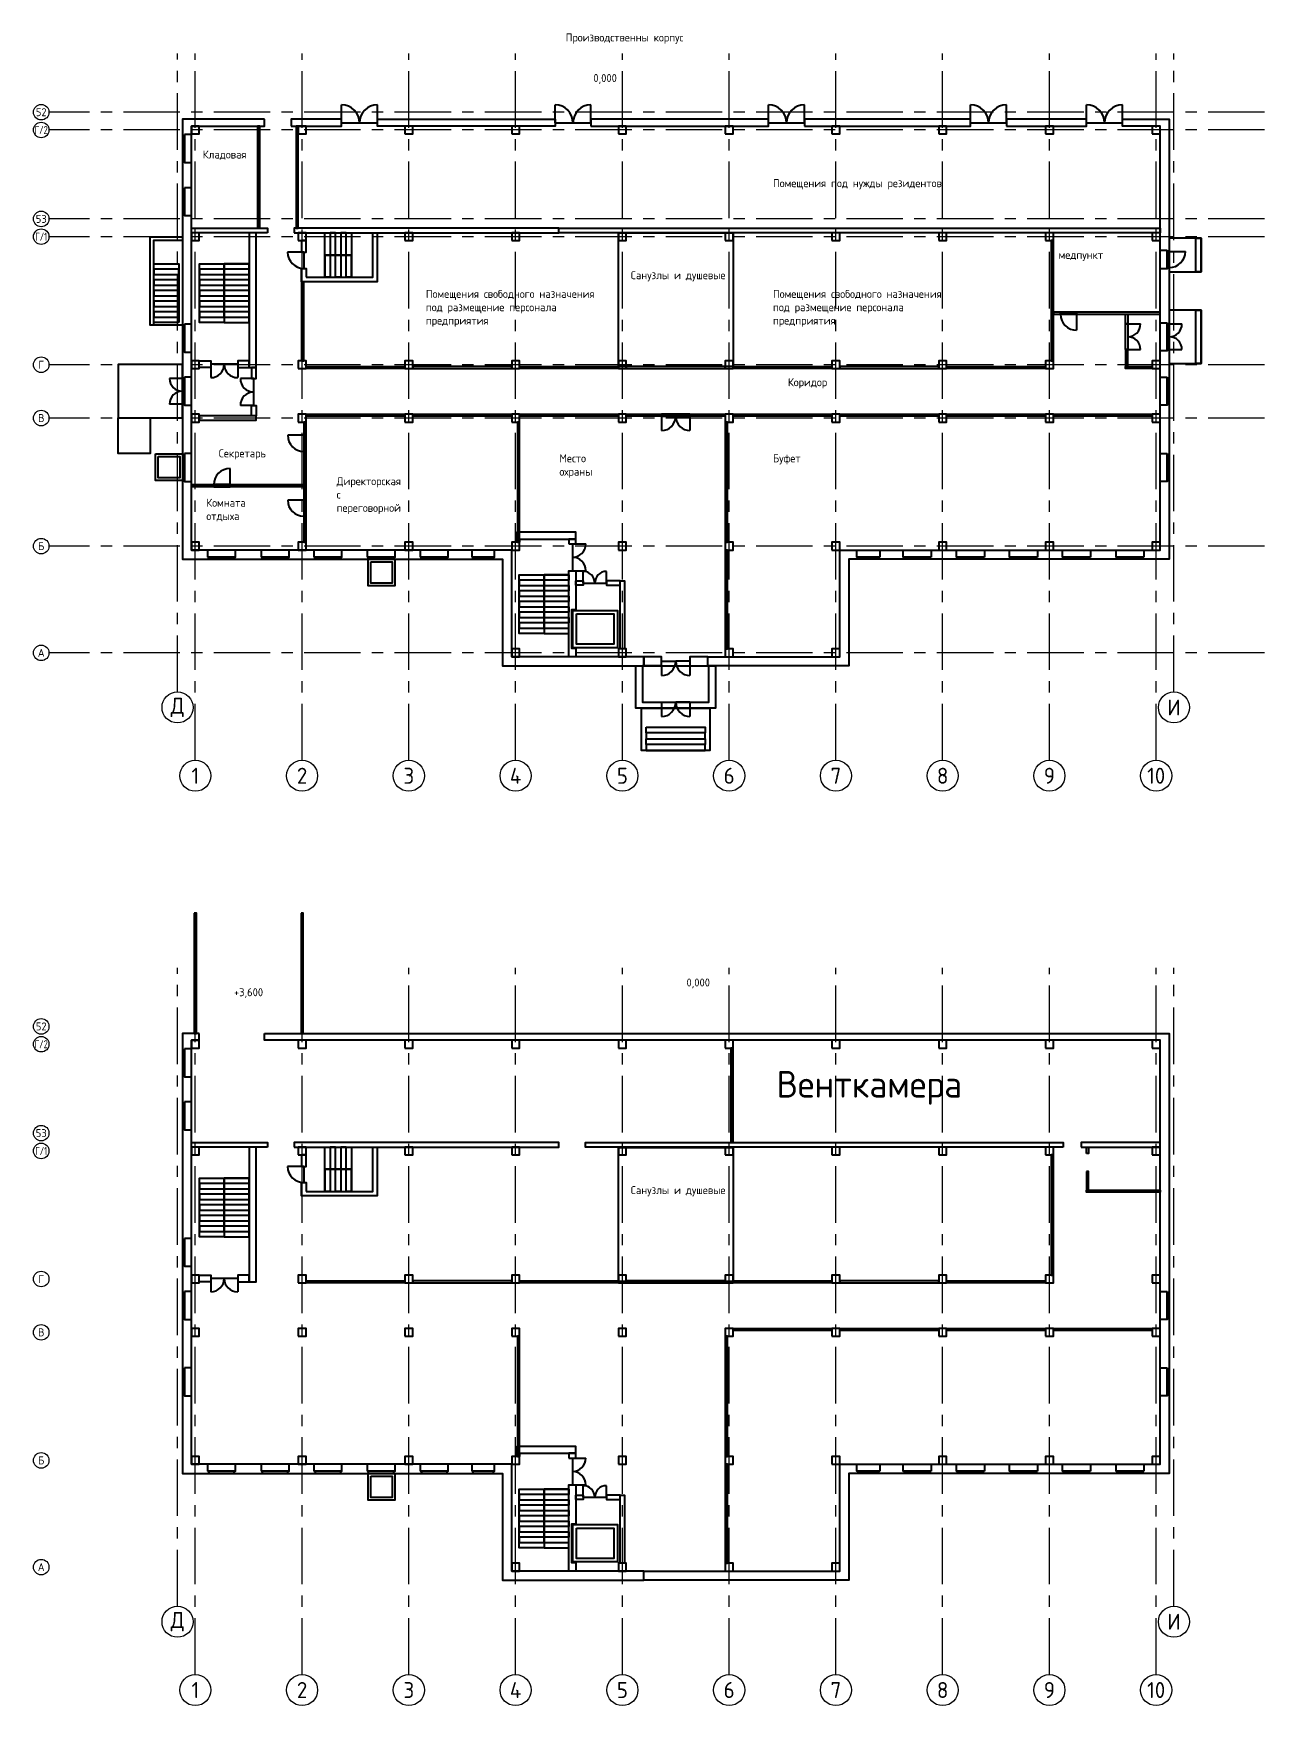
# Model space of a CAD drawing. Header units: millimetres. Extents: x -441045 to -371856, y -490465 to -337969.
# Drawn here: x -441043 to -371856, y -431982 to -337969 of the extents above; entities that cross this region are included whole.
import ezdxf

# ---------------------------------------------------------------- set-up
doc = ezdxf.new("R2010")
doc.units = ezdxf.units.MM
doc.header["$LTSCALE"] = 10
doc.linetypes.add('осевая', pattern=[50.8, 31.75, -6.35, 6.35, -6.35])
doc.layers.add('96_сетка', color=7, linetype='Continuous')
doc.styles.add('ГОСТ', font='GOST_Common.ttf', dxfattribs={"height": 180})
doc.styles.add('ГОСТ 1', font='GOST_Common.ttf', dxfattribs={"height": 1500})

# ---------------------------------------------------------------- blocks, each defined once
blk = doc.blocks.new('BL1357728490_05319')
at = {"layer": '96_сетка', "color": 8, "linetype": 'Continuous'}
blk.add_line((-389.19, 116.24), (-389.09, 116.24), dxfattribs=at)

msp = doc.modelspace()

# ---------------------------------------------------------------- linework, layer by layer
at = {"color": 55, "lineweight": 40}
for p, q in [((-423726, -342986), (-423726, -341981)), ((-421716, -342986), (-421716, -341981)), ((-411726, -342986), (-411726, -341981)), ((-409716, -342986), (-409716, -341981)), ((-399726, -342986), (-399726, -341981)), ((-397716, -342986), (-397716, -341981)), ((-388376, -342986), (-388376, -341981)), ((-386366, -342986), (-386366, -341981)), ((-381856, -342986), (-381856, -341981)), ((-379846, -342986), (-379846, -341981)), ((-423726, -342986), (-421716, -342986)), ((-411726, -342986), (-409716, -342986)), ((-399726, -342986), (-397716, -342986)), ((-388376, -342986), (-386366, -342986)), ((-381856, -342986), (-379846, -342986)), ((-406811, -375571), (-403081, -375571))]:
    msp.add_line(p, q, dxfattribs=at)
for points in [[(-428066, -342796), (-432676, -342796), (-432676, -367526), (-414676, -367526), (-414676, -373526), (-406746, -373526), (-406746, -373016), (-414166, -373016), (-414166, -367016), (-432166, -367016), (-432166, -343176), (-428066, -343176)], [(-426556, -343176), (-423726, -343176), (-423726, -342796), (-426556, -342796)], [(-421716, -342796), (-411726, -342796), (-411726, -343176), (-421716, -343176)], [(-409716, -343176), (-399726, -343176), (-399726, -342796), (-409716, -342796)], [(-379846, -342796), (-377216, -342796), (-377216, -367526), (-395216, -367526), (-395216, -373526), (-403146, -373526), (-403146, -373016), (-395726, -373016), (-395726, -367016), (-377726, -367016), (-377726, -343176), (-379846, -343176)], [(-397716, -343176), (-388376, -343176), (-388376, -342796), (-397716, -342796)], [(-386366, -343176), (-381856, -343176), (-381856, -342796), (-386366, -342796)], [(-432676, -343716), (-432676, -345156), (-432556, -345156), (-432556, -343716)], [(-432556, -343651), (-432556, -345221), (-432166, -345221), (-432166, -343651)], [(-432166, -343616), (-431726, -343616), (-431726, -343176), (-432166, -343176)], [(-428446, -343176), (-428446, -348926), (-428326, -348926), (-428326, -343176)], [(-426286, -343176), (-426286, -348926), (-426166, -348926), (-426166, -343176)], [(-426166, -343616), (-425726, -343616), (-425726, -343176), (-426166, -343176)], [(-420166, -343616), (-419726, -343616), (-419726, -343176), (-420166, -343176)], [(-414166, -343616), (-413726, -343616), (-413726, -343176), (-414166, -343176)], [(-408166, -343616), (-407726, -343616), (-407726, -343176), (-408166, -343176)], [(-402166, -343616), (-401726, -343616), (-401726, -343176), (-402166, -343176)], [(-396166, -343616), (-395726, -343616), (-395726, -343176), (-396166, -343176)], [(-390166, -343616), (-389726, -343616), (-389726, -343176), (-390166, -343176)], [(-384166, -343616), (-383726, -343616), (-383726, -343176), (-384166, -343176)], [(-378166, -343616), (-377726, -343616), (-377726, -343176), (-378166, -343176)], [(-432676, -346706), (-432676, -348146), (-432556, -348146), (-432556, -346706)], [(-432556, -346641), (-432556, -348211), (-432166, -348211), (-432166, -346641)], [(-432676, -354376), (-434476, -354376), (-434476, -349396), (-432676, -349396)], [(-432676, -354376), (-434276, -354376), (-434276, -349596), (-432676, -349596)], [(-427896, -349176), (-432166, -349176), (-432166, -348926), (-427896, -348926)], [(-432166, -349616), (-431726, -349616), (-431726, -349176), (-432166, -349176)], [(-428916, -356756), (-428536, -356756), (-428536, -349176), (-428916, -349176)], [(-426386, -349176), (-411526, -349176), (-411526, -348926), (-426386, -348926)], [(-426166, -349616), (-425726, -349616), (-425726, -349176), (-426166, -349176)], [(-425726, -349616), (-425976, -349616), (-425976, -350266), (-425726, -350266)], [(-424662, -350426), (-424662, -349176), (-423162, -349176), (-423162, -350426)], [(-424362, -349176), (-424362, -350426), (-424662, -350426), (-424662, -349176)], [(-424362, -349176), (-424362, -350426), (-424062, -350426), (-424062, -349176)], [(-423762, -349176), (-423762, -350426), (-424062, -350426), (-424062, -349176)], [(-423762, -349176), (-423762, -350426), (-423462, -350426), (-423462, -349176)], [(-423162, -349176), (-423162, -350426), (-423462, -350426), (-423462, -349176)], [(-420166, -349616), (-419726, -349616), (-419726, -349176), (-420166, -349176)], [(-414166, -349616), (-413726, -349616), (-413726, -349176), (-414166, -349176)], [(-377726, -349176), (-411526, -349176), (-411526, -348926), (-377726, -348926)], [(-408166, -349616), (-407726, -349616), (-407726, -349176), (-408166, -349176)], [(-408166, -349176), (-401726, -349176), (-401726, -356696), (-408166, -356696)], [(-402166, -349616), (-401726, -349616), (-401726, -349176), (-402166, -349176)], [(-396166, -349616), (-395726, -349616), (-395726, -349176), (-396166, -349176)], [(-390166, -349616), (-389726, -349616), (-389726, -349176), (-390166, -349176)], [(-384166, -349616), (-383726, -349616), (-383726, -349176), (-384166, -349176)], [(-383846, -349616), (-383846, -356376), (-383726, -356376), (-383726, -349616)], [(-378166, -349616), (-377726, -349616), (-377726, -349176), (-378166, -349176)], [(-377216, -351381), (-375416, -351381), (-375416, -349481), (-377216, -349481)], [(-375416, -351381), (-375716, -351381), (-375716, -349481), (-375416, -349481)], [(-424662, -350426), (-424662, -351676), (-423162, -351676), (-423162, -350426)], [(-424362, -350426), (-424362, -351676), (-424662, -351676), (-424662, -350426)], [(-424362, -350426), (-424362, -351676), (-424062, -351676), (-424062, -350426)], [(-423762, -350426), (-423762, -351676), (-424062, -351676), (-424062, -350426)], [(-423762, -350426), (-423762, -351676), (-423462, -351676), (-423462, -350426)], [(-423162, -350426), (-423162, -351676), (-423462, -351676), (-423462, -350426)], [(-377336, -350161), (-377336, -351201), (-377726, -351201), (-377726, -350161)], [(-377216, -350226), (-377216, -351136), (-377336, -351136), (-377336, -350226)], [(-432876, -354226), (-434276, -354226), (-434276, -350926), (-432876, -350926)], [(-434276, -350926), (-432876, -350926), (-432876, -351226), (-434276, -351226)], [(-434276, -351526), (-432876, -351526), (-432876, -351226), (-434276, -351226)], [(-434276, -351526), (-432876, -351526), (-432876, -351826), (-434276, -351826)], [(-430316, -354226), (-431716, -354226), (-431716, -350926), (-430316, -350926)], [(-431716, -350926), (-430316, -350926), (-430316, -351226), (-431716, -351226)], [(-431716, -351526), (-430316, -351526), (-430316, -351226), (-431716, -351226)], [(-431716, -351526), (-430316, -351526), (-430316, -351826), (-431716, -351826)], [(-430316, -354226), (-428916, -354226), (-428916, -350926), (-430316, -350926)], [(-430316, -350926), (-428916, -350926), (-428916, -351226), (-430316, -351226)], [(-430316, -351526), (-428916, -351526), (-428916, -351226), (-430316, -351226)], [(-430316, -351526), (-428916, -351526), (-428916, -351826), (-430316, -351826)], [(-434276, -352126), (-432876, -352126), (-432876, -351826), (-434276, -351826)], [(-434276, -352126), (-432876, -352126), (-432876, -352426), (-434276, -352426)], [(-434276, -352726), (-432876, -352726), (-432876, -352426), (-434276, -352426)], [(-431716, -352126), (-430316, -352126), (-430316, -351826), (-431716, -351826)], [(-431716, -352126), (-430316, -352126), (-430316, -352426), (-431716, -352426)], [(-431716, -352726), (-430316, -352726), (-430316, -352426), (-431716, -352426)], [(-430316, -352126), (-428916, -352126), (-428916, -351826), (-430316, -351826)], [(-430316, -352126), (-428916, -352126), (-428916, -352426), (-430316, -352426)], [(-430316, -352726), (-428916, -352726), (-428916, -352426), (-430316, -352426)], [(-425976, -351926), (-425976, -356376), (-425856, -356376), (-425856, -351926)], [(-434276, -352726), (-432876, -352726), (-432876, -353026), (-434276, -353026)], [(-434276, -353326), (-432876, -353326), (-432876, -353026), (-434276, -353026)], [(-434276, -353326), (-432876, -353326), (-432876, -353626), (-434276, -353626)], [(-431716, -352726), (-430316, -352726), (-430316, -353026), (-431716, -353026)], [(-431716, -353326), (-430316, -353326), (-430316, -353026), (-431716, -353026)], [(-431716, -353326), (-430316, -353326), (-430316, -353626), (-431716, -353626)], [(-430316, -352726), (-428916, -352726), (-428916, -353026), (-430316, -353026)], [(-430316, -353326), (-428916, -353326), (-428916, -353026), (-430316, -353026)], [(-430316, -353326), (-428916, -353326), (-428916, -353626), (-430316, -353626)], [(-434276, -353926), (-432876, -353926), (-432876, -353626), (-434276, -353626)], [(-432676, -354376), (-432676, -355816), (-432556, -355816), (-432556, -354376)], [(-432556, -354311), (-432556, -355881), (-432166, -355881), (-432166, -354311)], [(-431716, -353926), (-430316, -353926), (-430316, -353626), (-431716, -353626)], [(-430316, -353926), (-428916, -353926), (-428916, -353626), (-430316, -353626)], [(-383726, -353751), (-377726, -353751), (-377726, -353631), (-383726, -353631)], [(-382416, -353751), (-383326, -353751), (-383326, -353631), (-382416, -353631)], [(-379666, -354304), (-379666, -353751), (-379546, -353751), (-379546, -354304)], [(-379546, -354304), (-379546, -355744), (-379666, -355744), (-379666, -354304)], [(-377336, -354238), (-377336, -355808), (-377726, -355808), (-377726, -354238)], [(-377216, -354304), (-377216, -355744), (-377336, -355744), (-377336, -354304)], [(-377216, -356524), (-375416, -356524), (-375416, -353524), (-377216, -353524)], [(-375416, -356524), (-375716, -356524), (-375716, -353524), (-375416, -353524)], [(-379666, -355744), (-379666, -356696), (-379546, -356696), (-379546, -355744)], [(-436276, -359586), (-432676, -359586), (-432676, -356586), (-436276, -356586)], [(-432166, -356816), (-431726, -356816), (-431726, -356376), (-432166, -356376)], [(-431726, -356376), (-431076, -356376), (-431076, -356756), (-431726, -356756)], [(-428916, -356376), (-429566, -356376), (-429566, -356756), (-428916, -356756)], [(-428536, -356756), (-428786, -356756), (-428786, -357376), (-428536, -357376)], [(-426166, -356816), (-425726, -356816), (-425726, -356376), (-426166, -356376)], [(-425726, -356696), (-420166, -356696), (-420166, -356816), (-425726, -356816)], [(-420166, -356816), (-419726, -356816), (-419726, -356376), (-420166, -356376)], [(-414166, -356696), (-419726, -356696), (-419726, -356816), (-414166, -356816)], [(-414166, -356816), (-413726, -356816), (-413726, -356376), (-414166, -356376)], [(-413726, -356696), (-408166, -356696), (-408166, -356816), (-413726, -356816)], [(-408166, -356816), (-407726, -356816), (-407726, -356376), (-408166, -356376)], [(-402166, -356696), (-407726, -356696), (-407726, -356816), (-402166, -356816)], [(-402166, -356816), (-401726, -356816), (-401726, -356376), (-402166, -356376)], [(-401726, -356696), (-396166, -356696), (-396166, -356816), (-401726, -356816)], [(-396166, -356816), (-395726, -356816), (-395726, -356376), (-396166, -356376)], [(-390166, -356696), (-395726, -356696), (-395726, -356816), (-390166, -356816)], [(-390166, -356816), (-389726, -356816), (-389726, -356376), (-390166, -356376)], [(-389726, -356696), (-384166, -356696), (-384166, -356816), (-389726, -356816)], [(-384166, -356816), (-383726, -356816), (-383726, -356376), (-384166, -356376)], [(-379666, -356696), (-378166, -356696), (-378166, -356816), (-379666, -356816)], [(-378166, -356816), (-377726, -356816), (-377726, -356376), (-378166, -356376)], [(-432676, -357366), (-432676, -358806), (-432556, -358806), (-432556, -357366)], [(-432556, -357301), (-432556, -358871), (-432166, -358871), (-432166, -357301)], [(-377336, -357301), (-377336, -358871), (-377726, -358871), (-377726, -357301)], [(-377216, -357366), (-377216, -358806), (-377336, -358806), (-377336, -357366)], [(-428536, -359471), (-428786, -359471), (-428786, -358886), (-428536, -358886)], [(-436276, -359586), (-434476, -359586), (-434476, -361586), (-436276, -361586)], [(-432166, -359816), (-431726, -359816), (-431726, -359376), (-432166, -359376)], [(-431726, -359721), (-428536, -359721), (-428536, -359471), (-431726, -359471)], [(-426166, -359816), (-425726, -359816), (-425726, -359376), (-426166, -359376)], [(-425846, -359816), (-425846, -366576), (-425726, -366576), (-425726, -359816)], [(-425726, -359376), (-420166, -359376), (-420166, -359496), (-425726, -359496)], [(-420166, -359816), (-419726, -359816), (-419726, -359376), (-420166, -359376)], [(-419726, -359376), (-414166, -359376), (-414166, -359496), (-419726, -359496)], [(-414166, -359816), (-413726, -359816), (-413726, -359376), (-414166, -359376)], [(-413846, -359816), (-413846, -366576), (-413726, -366576), (-413726, -359816)], [(-413726, -359376), (-408166, -359376), (-408166, -359496), (-413726, -359496)], [(-408166, -359816), (-407726, -359816), (-407726, -359376), (-408166, -359376)], [(-407726, -359376), (-402166, -359376), (-402166, -359496), (-407726, -359496)], [(-405746, -359496), (-404146, -359496), (-404146, -359376), (-405746, -359376)], [(-402166, -359816), (-401726, -359816), (-401726, -359376), (-402166, -359376)], [(-402166, -359816), (-402166, -366576), (-402046, -366576), (-402046, -359816)], [(-401726, -359376), (-396166, -359376), (-396166, -359496), (-401726, -359496)], [(-396166, -359816), (-395726, -359816), (-395726, -359376), (-396166, -359376)], [(-395726, -359376), (-390166, -359376), (-390166, -359496), (-395726, -359496)], [(-390166, -359816), (-389726, -359816), (-389726, -359376), (-390166, -359376)], [(-389726, -359376), (-384166, -359376), (-384166, -359496), (-389726, -359496)], [(-384166, -359816), (-383726, -359816), (-383726, -359376), (-384166, -359376)], [(-383726, -359376), (-378166, -359376), (-378166, -359496), (-383726, -359496)], [(-378166, -359816), (-377726, -359816), (-377726, -359376), (-378166, -359376)], [(-425846, -360562), (-425846, -361472), (-425726, -361472), (-425726, -360562)], [(-434176, -361596), (-432676, -361596), (-432676, -363096), (-434176, -363096)], [(-434026, -361746), (-432826, -361746), (-432826, -362946), (-434026, -362946)], [(-432676, -361656), (-432676, -363096), (-432556, -363096), (-432556, -361656)], [(-432556, -361591), (-432556, -363161), (-432166, -363161), (-432166, -361591)], [(-377336, -361591), (-377336, -363161), (-377726, -363161), (-377726, -361591)], [(-377216, -361656), (-377216, -363096), (-377336, -363096), (-377336, -361656)], [(-432166, -363336), (-425846, -363336), (-425846, -363456), (-432166, -363456)], [(-429995, -363336), (-430905, -363336), (-430905, -363456), (-429995, -363456)], [(-425846, -364205), (-425846, -365115), (-425726, -365115), (-425726, -364205)], [(-432166, -367016), (-431726, -367016), (-431726, -366576), (-432166, -366576)], [(-426166, -367016), (-425726, -367016), (-425726, -366576), (-426166, -366576)], [(-420166, -367016), (-419726, -367016), (-419726, -366576), (-420166, -366576)], [(-414166, -367016), (-413726, -367016), (-413726, -366576), (-414166, -366576)], [(-413876, -366396), (-410566, -366396), (-410566, -366016), (-413876, -366016)], [(-413876, -366396), (-413726, -366396), (-413726, -366576), (-413876, -366576)], [(-410946, -366666), (-410566, -366666), (-410566, -366396), (-410946, -366396)], [(-408166, -367016), (-407726, -367016), (-407726, -366576), (-408166, -366576)], [(-402166, -367016), (-401726, -367016), (-401726, -366576), (-402166, -366576)], [(-396166, -367016), (-395726, -367016), (-395726, -366576), (-396166, -366576)], [(-390166, -367016), (-389726, -367016), (-389726, -366576), (-390166, -366576)], [(-384166, -367016), (-383726, -367016), (-383726, -366576), (-384166, -366576)], [(-378166, -367016), (-377726, -367016), (-377726, -366576), (-378166, -366576)], [(-431261, -367406), (-429691, -367406), (-429691, -367016), (-431261, -367016)], [(-431196, -367526), (-429756, -367526), (-429756, -367406), (-431196, -367406)], [(-428251, -367406), (-426681, -367406), (-426681, -367016), (-428251, -367016)], [(-428186, -367526), (-426746, -367526), (-426746, -367406), (-428186, -367406)], [(-425281, -367406), (-423711, -367406), (-423711, -367016), (-425281, -367016)], [(-425216, -367526), (-423776, -367526), (-423776, -367406), (-425216, -367406)], [(-422291, -367406), (-420721, -367406), (-420721, -367016), (-422291, -367016)], [(-422226, -367526), (-420786, -367526), (-420786, -367406), (-422226, -367406)], [(-422226, -367526), (-420726, -367526), (-420726, -369026), (-422226, -369026)], [(-419301, -367406), (-417731, -367406), (-417731, -367016), (-419301, -367016)], [(-419236, -367526), (-417796, -367526), (-417796, -367406), (-419236, -367406)], [(-416411, -367406), (-415131, -367406), (-415131, -367016), (-416411, -367016)], [(-416346, -367526), (-415196, -367526), (-415196, -367406), (-416346, -367406)], [(-402166, -367016), (-402166, -372576), (-402046, -372576), (-402046, -367016)], [(-393481, -367406), (-394761, -367406), (-394761, -367016), (-393481, -367016)], [(-393546, -367526), (-394696, -367526), (-394696, -367406), (-393546, -367406)], [(-390591, -367406), (-392161, -367406), (-392161, -367016), (-390591, -367016)], [(-390656, -367526), (-392096, -367526), (-392096, -367406), (-390656, -367406)], [(-387601, -367406), (-389171, -367406), (-389171, -367016), (-387601, -367016)], [(-387666, -367526), (-389106, -367526), (-389106, -367406), (-387666, -367406)], [(-384611, -367406), (-386181, -367406), (-386181, -367016), (-384611, -367016)], [(-384676, -367526), (-386116, -367526), (-386116, -367406), (-384676, -367406)], [(-381641, -367406), (-383211, -367406), (-383211, -367016), (-381641, -367016)], [(-381706, -367526), (-383146, -367526), (-383146, -367406), (-381706, -367406)], [(-378631, -367406), (-380201, -367406), (-380201, -367016), (-378631, -367016)], [(-378696, -367526), (-380136, -367526), (-380136, -367406), (-378696, -367406)], [(-422076, -367676), (-420876, -367676), (-420876, -368876), (-422076, -368876)], [(-412346, -371710), (-413746, -371710), (-413746, -368410), (-412346, -368410)], [(-413746, -368410), (-412346, -368410), (-412346, -368710), (-413746, -368710)], [(-412346, -371710), (-410946, -371710), (-410946, -368410), (-412346, -368410)], [(-412346, -368410), (-410946, -368410), (-410946, -368710), (-412346, -368710)], [(-413746, -369010), (-412346, -369010), (-412346, -368710), (-413746, -368710)], [(-413746, -369010), (-412346, -369010), (-412346, -369310), (-413746, -369310)], [(-413746, -369610), (-412346, -369610), (-412346, -369310), (-413746, -369310)], [(-412346, -369010), (-410946, -369010), (-410946, -368710), (-412346, -368710)], [(-412346, -369010), (-410946, -369010), (-410946, -369310), (-412346, -369310)], [(-412346, -369610), (-410946, -369610), (-410946, -369310), (-412346, -369310)], [(-410566, -368746), (-410151, -368746), (-410151, -368996), (-410566, -368996)], [(-408071, -368746), (-408841, -368746), (-408841, -368996), (-408071, -368996)], [(-407821, -372576), (-408071, -372576), (-408071, -368746), (-407821, -368746)], [(-413746, -369610), (-412346, -369610), (-412346, -369910), (-413746, -369910)], [(-413746, -370210), (-412346, -370210), (-412346, -369910), (-413746, -369910)], [(-413746, -370210), (-412346, -370210), (-412346, -370510), (-413746, -370510)], [(-412346, -369610), (-410946, -369610), (-410946, -369910), (-412346, -369910)], [(-412346, -370210), (-410946, -370210), (-410946, -369910), (-412346, -369910)], [(-412346, -370210), (-410946, -370210), (-410946, -370510), (-412346, -370510)], [(-410728, -370406), (-408228, -370406), (-408228, -372506), (-410728, -372506)], [(-413746, -370810), (-412346, -370810), (-412346, -370510), (-413746, -370510)], [(-413746, -370810), (-412346, -370810), (-412346, -371110), (-413746, -371110)], [(-413746, -371410), (-412346, -371410), (-412346, -371110), (-413746, -371110)], [(-412346, -370810), (-410946, -370810), (-410946, -370510), (-412346, -370510)], [(-412346, -370810), (-410946, -370810), (-410946, -371110), (-412346, -371110)], [(-412346, -371410), (-410946, -371410), (-410946, -371110), (-412346, -371110)], [(-410528, -370606), (-408428, -370606), (-408428, -372306), (-410528, -372306)], [(-414166, -373016), (-413726, -373016), (-413726, -372576), (-414166, -372576)], [(-408166, -373016), (-407726, -373016), (-407726, -372576), (-408166, -372576)], [(-406746, -373526), (-405746, -373526), (-405746, -373016), (-406746, -373016)], [(-404146, -373526), (-403146, -373526), (-403146, -373016), (-404146, -373016)], [(-402166, -373016), (-401726, -373016), (-401726, -372576), (-402166, -372576)], [(-396166, -373016), (-395726, -373016), (-395726, -372576), (-396166, -372576)], [(-407184, -373526), (-402709, -373526), (-402709, -375902), (-407184, -375902)], [(-406862, -375902), (-403030, -375902), (-403030, -378278), (-406862, -378278)], [(-406603, -376972), (-403290, -376972), (-403290, -377298), (-406603, -377298)], [(-406603, -377625), (-403290, -377625), (-403290, -377298), (-406603, -377298)], [(-406603, -377625), (-403290, -377625), (-403290, -377952), (-406603, -377952)], [(-406603, -378278), (-403290, -378278), (-403290, -377952), (-406603, -377952)], [(-432006, -387439), (-432006, -394199), (-431886, -394199), (-431886, -387439)], [(-426006, -387439), (-426006, -394199), (-425886, -394199), (-425886, -387439)], [(-431726, -394199), (-432676, -394199), (-432676, -418929), (-414676, -418929), (-414676, -424929), (-406746, -424929), (-406746, -424419), (-414166, -424419), (-414166, -418419), (-432166, -418419), (-432166, -394579), (-431726, -394579)], [(-432166, -395019), (-431726, -395019), (-431726, -394579), (-432166, -394579)], [(-428066, -394199), (-377216, -394199), (-377216, -418929), (-395216, -418929), (-395216, -424929), (-406746, -424929), (-406746, -424419), (-395726, -424419), (-395726, -418419), (-377726, -418419), (-377726, -394579), (-428066, -394579)], [(-426166, -395019), (-425726, -395019), (-425726, -394579), (-426166, -394579)], [(-420166, -395019), (-419726, -395019), (-419726, -394579), (-420166, -394579)], [(-414166, -395019), (-413726, -395019), (-413726, -394579), (-414166, -394579)], [(-408166, -395019), (-407726, -395019), (-407726, -394579), (-408166, -394579)], [(-402166, -395019), (-401726, -395019), (-401726, -394579), (-402166, -394579)], [(-396166, -395019), (-395726, -395019), (-395726, -394579), (-396166, -394579)], [(-390166, -395019), (-389726, -395019), (-389726, -394579), (-390166, -394579)], [(-384166, -395019), (-383726, -395019), (-383726, -394579), (-384166, -394579)], [(-378166, -395019), (-377726, -395019), (-377726, -394579), (-378166, -394579)], [(-432676, -395119), (-432676, -396559), (-432556, -396559), (-432556, -395119)], [(-432556, -395054), (-432556, -396624), (-432166, -396624), (-432166, -395054)], [(-401846, -395019), (-401846, -400329), (-401726, -400329), (-401726, -395019)], [(-432676, -398109), (-432676, -399549), (-432556, -399549), (-432556, -398109)], [(-432556, -398044), (-432556, -399614), (-432166, -399614), (-432166, -398044)], [(-427896, -400579), (-432166, -400579), (-432166, -400329), (-427896, -400329)], [(-426386, -400579), (-411526, -400579), (-411526, -400329), (-426386, -400329)], [(-383166, -400579), (-410016, -400579), (-410016, -400329), (-383166, -400329)], [(-382156, -400579), (-377726, -400579), (-377726, -400329), (-382156, -400329)], [(-432166, -401019), (-431726, -401019), (-431726, -400579), (-432166, -400579)], [(-428916, -408159), (-428536, -408159), (-428536, -400579), (-428916, -400579)], [(-426166, -401019), (-425726, -401019), (-425726, -400579), (-426166, -400579)], [(-425726, -401019), (-425976, -401019), (-425976, -401669), (-425726, -401669)], [(-424662, -401829), (-424662, -400579), (-423162, -400579), (-423162, -401829)], [(-424362, -400579), (-424362, -401829), (-424662, -401829), (-424662, -400579)], [(-424362, -400579), (-424362, -401829), (-424062, -401829), (-424062, -400579)], [(-423762, -400579), (-423762, -401829), (-424062, -401829), (-424062, -400579)], [(-423762, -400579), (-423762, -401829), (-423462, -401829), (-423462, -400579)], [(-423162, -400579), (-423162, -401829), (-423462, -401829), (-423462, -400579)], [(-420166, -401019), (-419726, -401019), (-419726, -400579), (-420166, -400579)], [(-414166, -401019), (-413726, -401019), (-413726, -400579), (-414166, -400579)], [(-408166, -401019), (-407726, -401019), (-407726, -400579), (-408166, -400579)], [(-408166, -400614), (-401726, -400614), (-401726, -408134), (-408166, -408134)], [(-402166, -401019), (-401726, -401019), (-401726, -400579), (-402166, -400579)], [(-396166, -401019), (-395726, -401019), (-395726, -400579), (-396166, -400579)], [(-390166, -401019), (-389726, -401019), (-389726, -400579), (-390166, -400579)], [(-384166, -401019), (-383726, -401019), (-383726, -400579), (-384166, -400579)], [(-383846, -401019), (-383846, -407779), (-383726, -407779), (-383726, -401019)], [(-381866, -400949), (-381866, -400579), (-381746, -400579), (-381746, -400949)], [(-378166, -401019), (-377726, -401019), (-377726, -400579), (-378166, -400579)], [(-430316, -405630), (-431716, -405630), (-431716, -402330), (-430316, -402330)], [(-431716, -402330), (-430316, -402330), (-430316, -402630), (-431716, -402630)], [(-430316, -405630), (-428916, -405630), (-428916, -402330), (-430316, -402330)], [(-430316, -402330), (-428916, -402330), (-428916, -402630), (-430316, -402630)], [(-424662, -401829), (-424662, -403079), (-423162, -403079), (-423162, -401829)], [(-424362, -401829), (-424362, -403079), (-424662, -403079), (-424662, -401829)], [(-424362, -401829), (-424362, -403079), (-424062, -403079), (-424062, -401829)], [(-423762, -401829), (-423762, -403079), (-424062, -403079), (-424062, -401829)], [(-423762, -401829), (-423762, -403079), (-423462, -403079), (-423462, -401829)], [(-423162, -401829), (-423162, -403079), (-423462, -403079), (-423462, -401829)], [(-381866, -401949), (-381866, -402999), (-381746, -402999), (-381746, -401949)], [(-431716, -402930), (-430316, -402930), (-430316, -402630), (-431716, -402630)], [(-431716, -402930), (-430316, -402930), (-430316, -403230), (-431716, -403230)], [(-431716, -403530), (-430316, -403530), (-430316, -403230), (-431716, -403230)], [(-430316, -402930), (-428916, -402930), (-428916, -402630), (-430316, -402630)], [(-430316, -402930), (-428916, -402930), (-428916, -403230), (-430316, -403230)], [(-430316, -403530), (-428916, -403530), (-428916, -403230), (-430316, -403230)], [(-381866, -402999), (-377726, -402999), (-377726, -403119), (-381866, -403119)], [(-431716, -403530), (-430316, -403530), (-430316, -403830), (-431716, -403830)], [(-431716, -404130), (-430316, -404130), (-430316, -403830), (-431716, -403830)], [(-431716, -404130), (-430316, -404130), (-430316, -404430), (-431716, -404430)], [(-430316, -403530), (-428916, -403530), (-428916, -403830), (-430316, -403830)], [(-430316, -404130), (-428916, -404130), (-428916, -403830), (-430316, -403830)], [(-430316, -404130), (-428916, -404130), (-428916, -404430), (-430316, -404430)], [(-431716, -404730), (-430316, -404730), (-430316, -404430), (-431716, -404430)], [(-431716, -404730), (-430316, -404730), (-430316, -405030), (-431716, -405030)], [(-431716, -405330), (-430316, -405330), (-430316, -405030), (-431716, -405030)], [(-430316, -404730), (-428916, -404730), (-428916, -404430), (-430316, -404430)], [(-430316, -404730), (-428916, -404730), (-428916, -405030), (-430316, -405030)], [(-430316, -405330), (-428916, -405330), (-428916, -405030), (-430316, -405030)], [(-432676, -405779), (-432676, -407219), (-432556, -407219), (-432556, -405779)], [(-432556, -405714), (-432556, -407284), (-432166, -407284), (-432166, -405714)], [(-432166, -408219), (-431726, -408219), (-431726, -407779), (-432166, -407779)], [(-431726, -407779), (-431076, -407779), (-431076, -408159), (-431726, -408159)], [(-428916, -407779), (-429566, -407779), (-429566, -408159), (-428916, -408159)], [(-426166, -408219), (-425726, -408219), (-425726, -407779), (-426166, -407779)], [(-420166, -408219), (-419726, -408219), (-419726, -407779), (-420166, -407779)], [(-414166, -408219), (-413726, -408219), (-413726, -407779), (-414166, -407779)], [(-408166, -408219), (-407726, -408219), (-407726, -407779), (-408166, -407779)], [(-402166, -408219), (-401726, -408219), (-401726, -407779), (-402166, -407779)], [(-396166, -408219), (-395726, -408219), (-395726, -407779), (-396166, -407779)], [(-390166, -408219), (-389726, -408219), (-389726, -407779), (-390166, -407779)], [(-384166, -408219), (-383726, -408219), (-383726, -407779), (-384166, -407779)], [(-378166, -408219), (-377726, -408219), (-377726, -407779), (-378166, -407779)], [(-432676, -408769), (-432676, -410209), (-432556, -410209), (-432556, -408769)], [(-432556, -408704), (-432556, -410274), (-432166, -410274), (-432166, -408704)], [(-425726, -408099), (-420166, -408099), (-420166, -408219), (-425726, -408219)], [(-414166, -408099), (-419726, -408099), (-419726, -408219), (-414166, -408219)], [(-413726, -408099), (-408166, -408099), (-408166, -408219), (-413726, -408219)], [(-402166, -408099), (-407726, -408099), (-407726, -408219), (-402166, -408219)], [(-401726, -408099), (-396166, -408099), (-396166, -408219), (-401726, -408219)], [(-390166, -408099), (-395726, -408099), (-395726, -408219), (-390166, -408219)], [(-389726, -408099), (-384166, -408099), (-384166, -408219), (-389726, -408219)], [(-377336, -408704), (-377336, -410274), (-377726, -410274), (-377726, -408704)], [(-377216, -408769), (-377216, -410209), (-377336, -410209), (-377336, -408769)], [(-432166, -411219), (-431726, -411219), (-431726, -410779), (-432166, -410779)], [(-426166, -411219), (-425726, -411219), (-425726, -410779), (-426166, -410779)], [(-420166, -411219), (-419726, -411219), (-419726, -410779), (-420166, -410779)], [(-414166, -411219), (-413726, -411219), (-413726, -410779), (-414166, -410779)], [(-408166, -411219), (-407726, -411219), (-407726, -410779), (-408166, -410779)], [(-402166, -411219), (-401726, -411219), (-401726, -410779), (-402166, -410779)], [(-401726, -410779), (-396166, -410779), (-396166, -410899), (-401726, -410899)], [(-396166, -411219), (-395726, -411219), (-395726, -410779), (-396166, -410779)], [(-395726, -410779), (-390166, -410779), (-390166, -410899), (-395726, -410899)], [(-390166, -411219), (-389726, -411219), (-389726, -410779), (-390166, -410779)], [(-389726, -410779), (-384166, -410779), (-384166, -410899), (-389726, -410899)], [(-384166, -411219), (-383726, -411219), (-383726, -410779), (-384166, -410779)], [(-383726, -410779), (-378166, -410779), (-378166, -410899), (-383726, -410899)], [(-378166, -411219), (-377726, -411219), (-377726, -410779), (-378166, -410779)], [(-413846, -411219), (-413846, -417979), (-413726, -417979), (-413726, -411219)], [(-402166, -411219), (-402166, -417979), (-402046, -417979), (-402046, -411219)], [(-432676, -413059), (-432676, -414499), (-432556, -414499), (-432556, -413059)], [(-432556, -412994), (-432556, -414564), (-432166, -414564), (-432166, -412994)], [(-377336, -412994), (-377336, -414564), (-377726, -414564), (-377726, -412994)], [(-377216, -413059), (-377216, -414499), (-377336, -414499), (-377336, -413059)], [(-432166, -418419), (-431726, -418419), (-431726, -417979), (-432166, -417979)], [(-426166, -418419), (-425726, -418419), (-425726, -417979), (-426166, -417979)], [(-420166, -418419), (-419726, -418419), (-419726, -417979), (-420166, -417979)], [(-414166, -418419), (-413726, -418419), (-413726, -417979), (-414166, -417979)], [(-413876, -417799), (-410566, -417799), (-410566, -417419), (-413876, -417419)], [(-413876, -417799), (-413726, -417799), (-413726, -417979), (-413876, -417979)], [(-410946, -418069), (-410566, -418069), (-410566, -417799), (-410946, -417799)], [(-408166, -418419), (-407726, -418419), (-407726, -417979), (-408166, -417979)], [(-402166, -418419), (-401726, -418419), (-401726, -417979), (-402166, -417979)], [(-396166, -418419), (-395726, -418419), (-395726, -417979), (-396166, -417979)], [(-390166, -418419), (-389726, -418419), (-389726, -417979), (-390166, -417979)], [(-384166, -418419), (-383726, -418419), (-383726, -417979), (-384166, -417979)], [(-378166, -418419), (-377726, -418419), (-377726, -417979), (-378166, -417979)], [(-431261, -418809), (-429691, -418809), (-429691, -418419), (-431261, -418419)], [(-431196, -418929), (-429756, -418929), (-429756, -418809), (-431196, -418809)], [(-428251, -418809), (-426681, -418809), (-426681, -418419), (-428251, -418419)], [(-428186, -418929), (-426746, -418929), (-426746, -418809), (-428186, -418809)], [(-425281, -418809), (-423711, -418809), (-423711, -418419), (-425281, -418419)], [(-425216, -418929), (-423776, -418929), (-423776, -418809), (-425216, -418809)], [(-422291, -418809), (-420721, -418809), (-420721, -418419), (-422291, -418419)], [(-422226, -418929), (-420786, -418929), (-420786, -418809), (-422226, -418809)], [(-422226, -418929), (-420726, -418929), (-420726, -420429), (-422226, -420429)], [(-422076, -419079), (-420876, -419079), (-420876, -420279), (-422076, -420279)], [(-419301, -418809), (-417731, -418809), (-417731, -418419), (-419301, -418419)], [(-419236, -418929), (-417796, -418929), (-417796, -418809), (-419236, -418809)], [(-416411, -418809), (-415131, -418809), (-415131, -418419), (-416411, -418419)], [(-416346, -418929), (-415196, -418929), (-415196, -418809), (-416346, -418809)], [(-402166, -418419), (-402166, -423979), (-402046, -423979), (-402046, -418419)], [(-393481, -418809), (-394761, -418809), (-394761, -418419), (-393481, -418419)], [(-393546, -418929), (-394696, -418929), (-394696, -418809), (-393546, -418809)], [(-390591, -418809), (-392161, -418809), (-392161, -418419), (-390591, -418419)], [(-390656, -418929), (-392096, -418929), (-392096, -418809), (-390656, -418809)], [(-387601, -418809), (-389171, -418809), (-389171, -418419), (-387601, -418419)], [(-387666, -418929), (-389106, -418929), (-389106, -418809), (-387666, -418809)], [(-384611, -418809), (-386181, -418809), (-386181, -418419), (-384611, -418419)], [(-384676, -418929), (-386116, -418929), (-386116, -418809), (-384676, -418809)], [(-381641, -418809), (-383211, -418809), (-383211, -418419), (-381641, -418419)], [(-381706, -418929), (-383146, -418929), (-383146, -418809), (-381706, -418809)], [(-378631, -418809), (-380201, -418809), (-380201, -418419), (-378631, -418419)], [(-378696, -418929), (-380136, -418929), (-380136, -418809), (-378696, -418809)], [(-412346, -423114), (-413746, -423114), (-413746, -419814), (-412346, -419814)], [(-413746, -419814), (-412346, -419814), (-412346, -420114), (-413746, -420114)], [(-413746, -420414), (-412346, -420414), (-412346, -420114), (-413746, -420114)], [(-412346, -423114), (-410946, -423114), (-410946, -419814), (-412346, -419814)], [(-412346, -419814), (-410946, -419814), (-410946, -420114), (-412346, -420114)], [(-412346, -420414), (-410946, -420414), (-410946, -420114), (-412346, -420114)], [(-410566, -420149), (-410151, -420149), (-410151, -420399), (-410566, -420399)], [(-408071, -420149), (-408841, -420149), (-408841, -420399), (-408071, -420399)], [(-407821, -423979), (-408071, -423979), (-408071, -420149), (-407821, -420149)], [(-413746, -420414), (-412346, -420414), (-412346, -420714), (-413746, -420714)], [(-413746, -421014), (-412346, -421014), (-412346, -420714), (-413746, -420714)], [(-413746, -421014), (-412346, -421014), (-412346, -421314), (-413746, -421314)], [(-412346, -420414), (-410946, -420414), (-410946, -420714), (-412346, -420714)], [(-412346, -421014), (-410946, -421014), (-410946, -420714), (-412346, -420714)], [(-412346, -421014), (-410946, -421014), (-410946, -421314), (-412346, -421314)], [(-413746, -421614), (-412346, -421614), (-412346, -421314), (-413746, -421314)], [(-413746, -421614), (-412346, -421614), (-412346, -421914), (-413746, -421914)], [(-413746, -422214), (-412346, -422214), (-412346, -421914), (-413746, -421914)], [(-412346, -421614), (-410946, -421614), (-410946, -421314), (-412346, -421314)], [(-412346, -421614), (-410946, -421614), (-410946, -421914), (-412346, -421914)], [(-412346, -422214), (-410946, -422214), (-410946, -421914), (-412346, -421914)], [(-410728, -421809), (-408228, -421809), (-408228, -423909), (-410728, -423909)], [(-410528, -422009), (-408428, -422009), (-408428, -423709), (-410528, -423709)], [(-413746, -422214), (-412346, -422214), (-412346, -422514), (-413746, -422514)], [(-413746, -422814), (-412346, -422814), (-412346, -422514), (-413746, -422514)], [(-412346, -422214), (-410946, -422214), (-410946, -422514), (-412346, -422514)], [(-412346, -422814), (-410946, -422814), (-410946, -422514), (-412346, -422514)], [(-414166, -424419), (-413726, -424419), (-413726, -423979), (-414166, -423979)], [(-408166, -424419), (-407726, -424419), (-407726, -423979), (-408166, -423979)], [(-402166, -424419), (-401726, -424419), (-401726, -423979), (-402166, -423979)], [(-396166, -424419), (-395726, -424419), (-395726, -423979), (-396166, -423979)]]:
    msp.add_lwpolyline(points, close=True, dxfattribs=at)
for points in [[(-425726, -351676), (-421976, -351676), (-421976, -349176), (-421726, -349176), (-421726, -351926), (-421976, -351926), (-425726, -351926), (-425976, -351926), (-425976, -351176), (-425726, -351176), (-425726, -351676)], [(-425851, -350266), (-426761, -350266)], [(-425851, -350266), (-425851, -351176)], [(-377216, -350226), (-376306, -350226)], [(-382416, -353751), (-382416, -354661)], [(-379546, -354304), (-378826, -354304)], [(-377216, -354304), (-376496, -354304)], [(-379546, -355744), (-378826, -355744)], [(-377216, -355744), (-376496, -355744)], [(-429566, -356566), (-431076, -356566)], [(-431076, -356566), (-431076, -357321)], [(-429566, -356566), (-429566, -357321)], [(-432676, -357366), (-433396, -357366)], [(-428661, -357376), (-429416, -357376)], [(-428661, -358886), (-428661, -357376)], [(-432676, -358806), (-433396, -358806)], [(-428661, -358886), (-429416, -358886)], [(-405746, -359496), (-404946, -359496)], [(-405746, -359496), (-405746, -360296)], [(-404146, -359496), (-404946, -359496)], [(-404146, -359496), (-404146, -360296)], [(-425846, -360562), (-426756, -360562)], [(-429995, -363336), (-429995, -362426)], [(-425846, -364205), (-426756, -364205)], [(-410756, -366666), (-410756, -368176)], [(-410756, -366666), (-410001, -366666)], [(-410566, -372556), (-410566, -373016), (-410946, -373016), (-410946, -368176), (-410566, -368176), (-410566, -370356)], [(-410756, -368176), (-410001, -368176)], [(-410151, -368871), (-410151, -368216)], [(-408841, -368871), (-408841, -368216)], [(-410151, -368871), (-408841, -368871)], [(-410566, -372556), (-410778, -372556), (-410778, -370356), (-410566, -370356)], [(-405746, -373526), (-406811, -373526), (-406811, -375571), (-403081, -375571), (-403081, -373526)], [(-405746, -373271), (-404946, -373271)], [(-405746, -373526), (-405746, -374071)], [(-404146, -373271), (-404946, -373271)], [(-404146, -373526), (-404146, -374071)], [(-405746, -375571), (-404946, -375571)], [(-405746, -375571), (-405746, -376371)], [(-404146, -375571), (-404946, -375571)], [(-404146, -375571), (-404146, -376371)], [(-425726, -403079), (-421976, -403079), (-421976, -400579), (-421726, -400579), (-421726, -403329), (-421976, -403329), (-425726, -403329), (-425976, -403329), (-425976, -402579), (-425726, -402579), (-425726, -403079)], [(-425851, -401669), (-426761, -401669)], [(-425851, -401669), (-425851, -402579)], [(-429566, -407969), (-431076, -407969)], [(-431076, -407969), (-431076, -408724)], [(-429566, -407969), (-429566, -408724)], [(-410756, -418069), (-410756, -419579)], [(-410756, -418069), (-410001, -418069)], [(-410566, -423959), (-410566, -424419), (-410946, -424419), (-410946, -419579), (-410566, -419579), (-410566, -421759)], [(-410756, -419579), (-410001, -419579)], [(-410151, -420274), (-410151, -419619)], [(-408841, -420274), (-408841, -419619)], [(-410151, -420274), (-408841, -420274)], [(-410566, -423959), (-410778, -423959), (-410778, -421759), (-410566, -421759)]]:
    msp.add_lwpolyline(points, dxfattribs=at)
at = {"color": 18, "true_color": 0x000000}
for centre, radius in [((-440607, -342396), 437), ((-440607, -343396), 437), ((-440607, -348396), 437), ((-440607, -349396), 437), ((-440607, -356596), 437), ((-440607, -359596), 437), ((-440607, -366796), 437), ((-440607, -372796), 437), ((-432946, -375864), 873), ((-376946, -375864), 873), ((-431946, -379705), 873), ((-425946, -379705), 873), ((-419946, -379705), 873), ((-413946, -379705), 873), ((-407946, -379705), 873), ((-401946, -379705), 873), ((-395946, -379705), 873), ((-389946, -379705), 873), ((-383946, -379705), 873), ((-377946, -379705), 873), ((-440607, -393799), 437), ((-440607, -394799), 437), ((-440607, -399799), 437), ((-440607, -400799), 437), ((-440607, -407999), 437), ((-440607, -410999), 437), ((-440607, -418199), 437), ((-440607, -424199), 437), ((-432946, -427267), 873), ((-376946, -427267), 873), ((-431946, -431109), 873), ((-425946, -431109), 873), ((-419946, -431109), 873), ((-413946, -431109), 873), ((-407946, -431109), 873), ((-401946, -431109), 873), ((-395946, -431109), 873), ((-389946, -431109), 873), ((-383946, -431109), 873), ((-377946, -431109), 873)]:
    msp.add_circle(centre, radius, dxfattribs=at)
at = {"color": 55, "lineweight": 40}
for centre, radius, start, end in [((-423726, -342986), 1005, 0, 90), ((-421716, -342986), 1005, 90, 180), ((-411726, -342986), 1005, 0, 90), ((-409716, -342986), 1005, 90, 180), ((-399726, -342986), 1005, 0, 90), ((-397716, -342986), 1005, 90, 180), ((-388376, -342986), 1005, 0, 90), ((-386366, -342986), 1005, 90, 180), ((-381856, -342986), 1005, 0, 90), ((-379846, -342986), 1005, 90, 180), ((-425851, -350266), 910, 180, 270), ((-377216, -350226), 910, 270, 0), ((-382416, -353751), 910, 180, 270), ((-379546, -354304), 720, 270, 0), ((-377216, -354304), 720, 270, 0), ((-379546, -355744), 720, 0, 90), ((-377216, -355744), 720, 0, 90), ((-431076, -356566), 755, 270, 0), ((-429566, -356566), 755, 180, 270), ((-432676, -357366), 720, 180, 270), ((-432676, -358806), 720, 90, 180), ((-428661, -357376), 755, 180, 270), ((-428661, -358886), 755, 90, 180), ((-405746, -359496), 800, 270, 0), ((-404146, -359496), 800, 180, 270), ((-425846, -360562), 910, 180, 270), ((-429995, -363336), 910, 90, 180), ((-425846, -364205), 910, 180, 270), ((-410756, -366666), 755, 270, 0), ((-410756, -368176), 755, 0, 90), ((-410151, -368871), 655, 0, 90), ((-408841, -368871), 655, 90, 180), ((-405746, -373271), 800, 270, 0), ((-404146, -373271), 800, 180, 270), ((-405746, -375571), 800, 270, 0), ((-404146, -375571), 800, 180, 270), ((-425851, -401669), 910, 180, 270), ((-431076, -407969), 755, 270, 0), ((-429566, -407969), 755, 180, 270), ((-410756, -418069), 755, 270, 0), ((-410756, -419579), 755, 0, 90), ((-410151, -420274), 655, 0, 90), ((-408841, -420274), 655, 90, 180)]:
    msp.add_arc(centre, radius, start, end, dxfattribs=at)
at = {"layer": '96_сетка', "color": 18, "linetype": 'осевая', "ltscale": 10, "true_color": 0x000000}
for p, q in [((-432946, -374990), (-432946, -339104)), ((-431946, -378832), (-431946, -339104)), ((-425946, -378832), (-425946, -339104)), ((-419946, -378832), (-419946, -339104)), ((-413946, -378832), (-413946, -339104)), ((-407946, -378832), (-407946, -339104)), ((-401946, -378832), (-401946, -339104)), ((-395946, -378832), (-395946, -339104)), ((-389946, -378832), (-389946, -339104)), ((-383946, -378832), (-383946, -339104)), ((-377946, -378832), (-377946, -339104)), ((-376946, -374990), (-376946, -339104)), ((-371856, -342396), (-440170, -342396)), ((-371856, -343396), (-440170, -343396)), ((-371856, -348396), (-440170, -348396)), ((-371856, -349396), (-440170, -349396)), ((-371856, -356596), (-440170, -356596)), ((-371856, -359596), (-440170, -359596)), ((-371856, -366796), (-440170, -366796)), ((-371856, -372796), (-440170, -372796)), ((-432946, -426394), (-432946, -390508)), ((-431946, -430236), (-431946, -390508)), ((-425946, -430236), (-425946, -390508)), ((-419946, -430236), (-419946, -390508)), ((-413946, -430236), (-413946, -390508)), ((-407946, -430236), (-407946, -390508)), ((-401946, -430236), (-401946, -390508)), ((-395946, -430236), (-395946, -390508)), ((-389946, -430236), (-389946, -390508)), ((-383946, -430236), (-383946, -390508)), ((-377946, -430236), (-377946, -390508)), ((-376946, -426394), (-376946, -390508))]:
    msp.add_line(p, q, dxfattribs=at)

# ---------------------------------------------------------------- block references
at = {"layer": '96_сетка', "color": 18, "true_color": 0x000000, "xscale": 210, "yscale": 210, "zscale": 210}
for p in [(-350183, -404117), (-344183, -404117), (-338183, -404117), (-332183, -404117), (-326183, -404117), (-320183, -404117), (-314183, -404117), (-308183, -404117), (-302183, -404117), (-296183, -404117), (-350183, -455520), (-344183, -455520), (-338183, -455520), (-332183, -455520), (-326183, -455520), (-320183, -455520), (-314183, -455520), (-308183, -455520), (-302183, -455520), (-296183, -455520)]:
    msp.add_blockref('BL1357728490_05319', p, dxfattribs=at)

# ---------------------------------------------------------------- texts
at = {"color": 55, "lineweight": 40, "attachment_point": 1, "style": 'ГОСТ 1'}
for s, width, heights, insert, char_height in [('Производственны корпус', 19835.59, [521], (-411134, -337972), 450), ('0,000', 6675, [0], (-409578, -340252), 450), ('Кладовая', 2604.5, [0], (-431532, -344552), 450), ('Помещения под нужды резидентов', 17069.31, [207], (-399483, -346164), 450), ('медпункт', 2604.5, [0], (-383431, -350195), 450), ('Санузлы и душевые', 17069.31, [207], (-407472, -351338), 450), ('Помещения свободного назначения под размещение персонала предприятия', 9705.41, [2797], (-418992, -352388), 450), ('Помещения свободного назначения под размещение персонала предприятия', 9705.41, [2797], (-399483, -352388), 450), ('Коридор ', 2604.5, [0], (-398644, -357355), 450), ('Секретарь', 2604.5, [0], (-430628, -361352), 450), ('Место охраны', 2604.5, [0], (-411483, -361632), 450), ('Буфет', 2604.5, [0], (-399483, -361632), 450), ('Директорская с переговорной', 2604.5, [0], (-424005, -362918), 450), ('Комната отдыха', 2604.5, [0], (-431328, -364130), 450), ('+3,600', 6675, [0], (-429777, -391652), 450), ('0,000', 6675, [0], (-404345, -391104), 450), ('Венткамера', 6675, [0], (-399286, -396298), 1500), ('Санузлы и душевые', 17069.31, [207], (-407472, -402776), 450)]:
    msp.add_mtext_dynamic_manual_height_columns(s, width=width, gutter_width=7500, heights=heights, dxfattribs=dict(at, insert=insert, char_height=char_height))
at = {"color": 18, "ltscale": 10, "true_color": 0x000000, "attachment_point": 5, "style": 'ГОСТ'}
for s, width, gutter_width, insert, char_height in [('52', 669.7, 0.25, (-440607, -342396), 450), ('{\\W0.8;Г/2}', 669.7, 0.25, (-440607, -343396), 450), ('53', 669.7, 0.25, (-440607, -348396), 450), ('{\\W0.8;Г/1}', 669.7, 0.25, (-440607, -349396), 450), ('Г', 669.7, 0.25, (-440607, -356596), 450), ('В', 669.7, 0.25, (-440607, -359596), 450), ('Б', 669.7, 0.25, (-440607, -366796), 450), ('А', 669.7, 0.25, (-440607, -372796), 450), ('Д', 1339.39, 0.5, (-432946, -375864), 900), ('И', 1339.39, 0.5, (-376946, -375864), 900), ('1', 1339.39, 0.5, (-431946, -379705), 900), ('2', 1339.39, 0.5, (-425946, -379705), 900), ('3', 1339.39, 0.5, (-419946, -379705), 900), ('4', 1339.39, 0.5, (-413946, -379705), 900), ('5', 1339.39, 0.5, (-407946, -379705), 900), ('6', 1339.39, 0.5, (-401946, -379705), 900), ('7', 1339.39, 0.5, (-395946, -379705), 900), ('8', 1339.39, 0.5, (-389946, -379705), 900), ('9', 1339.39, 0.5, (-383946, -379705), 900), ('10', 1339.39, 0.5, (-377946, -379705), 900), ('52', 669.7, 0.25, (-440607, -393799), 450), ('{\\W0.8;Г/2}', 669.7, 0.25, (-440607, -394799), 450), ('53', 669.7, 0.25, (-440607, -399799), 450), ('{\\W0.8;Г/1}', 669.7, 0.25, (-440607, -400799), 450), ('Г', 669.7, 0.25, (-440607, -407999), 450), ('В', 669.7, 0.25, (-440607, -410999), 450), ('Б', 669.7, 0.25, (-440607, -418199), 450), ('А', 669.7, 0.25, (-440607, -424199), 450), ('Д', 1339.39, 0.5, (-432946, -427267), 900), ('И', 1339.39, 0.5, (-376946, -427267), 900), ('1', 1339.39, 0.5, (-431946, -431109), 900), ('2', 1339.39, 0.5, (-425946, -431109), 900), ('3', 1339.39, 0.5, (-419946, -431109), 900), ('4', 1339.39, 0.5, (-413946, -431109), 900), ('5', 1339.39, 0.5, (-407946, -431109), 900), ('6', 1339.39, 0.5, (-401946, -431109), 900), ('7', 1339.39, 0.5, (-395946, -431109), 900), ('8', 1339.39, 0.5, (-389946, -431109), 900), ('9', 1339.39, 0.5, (-383946, -431109), 900), ('10', 1339.39, 0.5, (-377946, -431109), 900)]:
    msp.add_mtext_dynamic_manual_height_columns(s, width=width, gutter_width=gutter_width, heights=[0], dxfattribs=dict(at, insert=insert, char_height=char_height))

doc.saveas('drawing.dxf')
